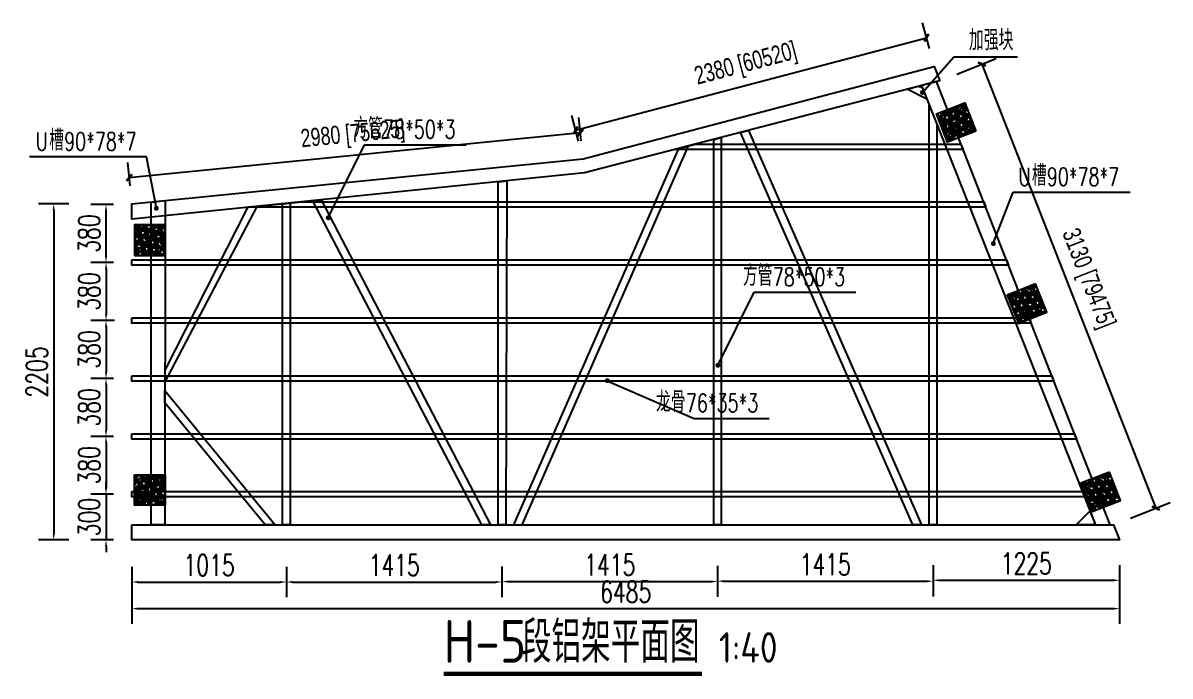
# Model space of a CAD drawing. Extents: x -89702 to 926017, y -610001 to -56924.
# Drawn here: x 118479 to 126010, y -581087 to -576803 of the extents above; entities that cross this region are included whole.
import ezdxf

# ---------------------------------------------------------------- set-up
doc = ezdxf.new("R2010")
doc.units = 0
doc.header["$LTSCALE"] = 10
doc.header["$MEASUREMENT"] = 0
for name, color, linetype in [('DIM_LEAD', 3, 'Continuous'), ('DIM_SYMB', 3, 'Continuous'), ('L-构造线', 6, 'Continuous'), ('PUB_DIM', 3, 'Continuous'), ('PUB_TEXT', 7, 'Continuous'), ('W-STEEL_FRAME钢架', 3, 'Continuous'), ('W-STEEL_KEEL钢龙骨', 5, 'Continuous')]:
    doc.layers.add(name, color=color, linetype=linetype)
doc.styles.add('_TCH_DIM', font='SIMPLEX', dxfattribs={"bigfont": 'GBCBIG'})
doc.styles.add('_TCH_DIM_T3', font='arial.ttf', dxfattribs={"width": 0.705882})
doc.styles.get("Standard").update_dxf_attribs({"font": 'gbenor.shx', "bigfont": 'gbcbig.shx'})
doc.styles.add('STANDARD_T3', font='simplex.shx', dxfattribs={"width": 0.7, "bigfont": 'gbcbig.shx'})
doc.dimstyles.new('_TCH_ARCH&&40', dxfattribs={"dimtxt": 119, "dimasz": 40, "dimexe": 100, "dimexo": 120, "dimgap": 50.5, "dimtad": 1, "dimdec": 0, "dimrnd": 10, "dimzin": 0, "dimdsep": 46, "dimtxsty": '_TCH_DIM_T3', "dimblk": 'ARCHTICK', "dimcen": 0.09, "dimclrt": 7, "dimadec": 0, "dimazin": 2, "dimtfac": 1, "dimtdec": 0, "dimtix": 1, "dimtmove": 2, "dimatfit": 3, "dimfxl": 0, "dimtolj": 1, "dimtzin": 0, "dimarcsym": 0})
doc.dimstyles.new('W&&40', dxfattribs={"dimtxt": 140, "dimasz": 40, "dimexe": 100, "dimexo": 120, "dimgap": 40, "dimtad": 1, "dimdec": 0, "dimzin": 0, "dimdsep": 46, "dimtxsty": 'STANDARD_T3', "dimcen": 0.09, "dimclrd": 1, "dimclre": 1, "dimclrt": 7, "dimazin": 2, "dimtfac": 1, "dimtdec": 0, "dimtix": 1, "dimtmove": 2, "dimatfit": 3, "dimfxl": 0, "dimtolj": 1, "dimtzin": 0, "dimarcsym": 0})

# ---------------------------------------------------------------- blocks, each defined once
blk = doc.blocks.new('01')
h = blk.add_hatch()
h.set_pattern_fill('HOUND', color=77, scale=5)
h.set_pattern_definition([(0, (0, 0), (31.75, 7.9375), [127, -63.5]), (90, (0, 0), (-7.9375, -31.75), [127, -63.5])])
h.paths.add_polyline_path([(50227.1, 12927.9), (50227.1, 12727.9), (50427.1, 12727.9), (50427.1, 12927.9)])
h.paths.add_polyline_path([(50382.1, 12892.9, -1), (50402.1, 12892.9, -1)], flags=16)
h.paths.add_polyline_path([(50252.1, 12892.9, -1), (50272.1, 12892.9, -1)], flags=16)
h.paths.add_polyline_path([(50402.1, 12762.9, -1), (50382.1, 12762.9, -1)], flags=16)
h.paths.add_polyline_path([(50272.1, 12762.9, -1), (50252.1, 12762.9, -1)], flags=16)
at = {"color": 251}
blk.add_lwpolyline([(50227.1, 12927.9), (50427.1, 12927.9), (50427.1, 12727.9), (50227.1, 12727.9)], close=True, dxfattribs=at)
at = {"color": 6}
for centre in [(50262.1, 12892.9), (50392.1, 12892.9), (50262.1, 12762.9), (50392.1, 12762.9)]:
    blk.add_circle(centre, 10, dxfattribs=at)
blk = doc.blocks.new('*D901')
at = {"layer": 'Defpoints', "color": 0, "transparency": 16777216}
for p in [(119194, -580194.7), (125678.6, -580194.7), (125678.6, -580645)]:
    blk.add_point(p, dxfattribs=at)
at = {"layer": 'W-STEEL_FRAME钢架', "color": 1, "lineweight": -2, "transparency": 16777216}
for p, q in [((119194, -580545), (119194, -580745)), ((125678.6, -580545), (125678.6, -580745)), ((119234, -580645), (125638.6, -580645))]:
    blk.add_line(p, q, dxfattribs=at)
at = {"layer": 'W-STEEL_FRAME钢架', "color": 1, "transparency": 16777216}
for points in [[(119234, -580638.3), (119234, -580651.7), (119194, -580645)], [(125638.6, -580638.3), (125638.6, -580651.7), (125678.6, -580645)]]:
    blk.add_solid(points, dxfattribs=at)
at = {"layer": 'W-STEEL_FRAME钢架', "color": 7, "transparency": 16777216, "insert": (122436.3, -580535), "char_height": 140, "attachment_point": 5, "style": 'STANDARD_T3'}
blk.add_mtext('\\A1;6485', dxfattribs=at)
blk = doc.blocks.new('*D885')
at = {"layer": 'Defpoints', "color": 0, "transparency": 16777216}
for p in [(119024.3, -577994.7), (119194, -577994.7), (119194, -578374.7)]:
    blk.add_point(p, dxfattribs=at)
at = {"layer": 'W-STEEL_FRAME钢架', "color": 1, "lineweight": -2, "transparency": 16777216}
for p, q in [((119074, -577994.7), (118924.3, -577994.7)), ((119024.3, -578334.7), (119024.3, -578034.7)), ((119074, -578374.7), (118924.3, -578374.7))]:
    blk.add_line(p, q, dxfattribs=at)
at = {"layer": 'W-STEEL_FRAME钢架', "color": 1, "transparency": 16777216}
for points in [[(119017.6, -578034.7), (119031, -578034.7), (119024.3, -577994.7)], [(119017.6, -578334.7), (119031, -578334.7), (119024.3, -578374.7)]]:
    blk.add_solid(points, dxfattribs=at)
at = {"layer": 'W-STEEL_FRAME钢架', "color": 7, "transparency": 16777216, "insert": (118914.3, -578184.7), "char_height": 140, "attachment_point": 5, "rotation": 90, "style": 'STANDARD_T3'}
blk.add_mtext('\\A1;380', dxfattribs=at)
blk = doc.blocks.new('*D902')
at = {"layer": 'Defpoints', "color": 0, "transparency": 16777216}
for p in [(119194, -577990.2), (118680.7, -580194.7), (119194, -580194.7)]:
    blk.add_point(p, dxfattribs=at)
at = {"layer": 'W-STEEL_FRAME钢架', "color": 1, "lineweight": -2, "transparency": 16777216}
for p, q in [((118780.7, -577990.2), (118580.7, -577990.2)), ((118680.7, -578030.2), (118680.7, -580154.7)), ((118780.7, -580194.7), (118580.7, -580194.7))]:
    blk.add_line(p, q, dxfattribs=at)
at = {"layer": 'W-STEEL_FRAME钢架', "color": 1, "transparency": 16777216}
for points in [[(118674.1, -578030.2), (118687.4, -578030.2), (118680.7, -577990.2)], [(118674.1, -580154.7), (118687.4, -580154.7), (118680.7, -580194.7)]]:
    blk.add_solid(points, dxfattribs=at)
at = {"layer": 'W-STEEL_FRAME钢架', "color": 7, "transparency": 16777216, "insert": (118570.7, -579092.4), "char_height": 140, "attachment_point": 5, "rotation": 90, "style": 'STANDARD_T3'}
blk.add_mtext('\\A1;2205', dxfattribs=at)
blk = doc.blocks.new('*D865')
at = {"layer": 'Defpoints', "color": 0, "transparency": 16777216}
for p in [(119194, -578374.7), (119024.3, -578754.7), (119199, -578754.7)]:
    blk.add_point(p, dxfattribs=at)
at = {"layer": 'W-STEEL_FRAME钢架', "color": 1, "lineweight": -2, "transparency": 16777216}
for p, q in [((119074, -578374.7), (118924.3, -578374.7)), ((119024.3, -578414.7), (119024.3, -578714.7)), ((119079, -578754.7), (118924.3, -578754.7))]:
    blk.add_line(p, q, dxfattribs=at)
at = {"layer": 'W-STEEL_FRAME钢架', "color": 1, "transparency": 16777216}
for points in [[(119017.6, -578414.7), (119031, -578414.7), (119024.3, -578374.7)], [(119017.6, -578714.7), (119031, -578714.7), (119024.3, -578754.7)]]:
    blk.add_solid(points, dxfattribs=at)
at = {"layer": 'W-STEEL_FRAME钢架', "color": 7, "transparency": 16777216, "insert": (118914.3, -578564.7), "char_height": 140, "attachment_point": 5, "rotation": 90, "style": 'STANDARD_T3'}
blk.add_mtext('\\A1;380', dxfattribs=at)
blk = doc.blocks.new('*D866')
at = {"layer": 'Defpoints', "color": 0, "transparency": 16777216}
for p in [(119199, -578754.7), (119024.3, -579134.7), (119194, -579134.7)]:
    blk.add_point(p, dxfattribs=at)
at = {"layer": 'W-STEEL_FRAME钢架', "color": 1, "lineweight": -2, "transparency": 16777216}
for p, q in [((119079, -578754.7), (118924.3, -578754.7)), ((119024.3, -578794.7), (119024.3, -579094.7)), ((119074, -579134.7), (118924.3, -579134.7))]:
    blk.add_line(p, q, dxfattribs=at)
at = {"layer": 'W-STEEL_FRAME钢架', "color": 1, "transparency": 16777216}
for points in [[(119017.6, -578794.7), (119031, -578794.7), (119024.3, -578754.7)], [(119017.6, -579094.7), (119031, -579094.7), (119024.3, -579134.7)]]:
    blk.add_solid(points, dxfattribs=at)
at = {"layer": 'W-STEEL_FRAME钢架', "color": 7, "transparency": 16777216, "insert": (118914.3, -578944.7), "char_height": 140, "attachment_point": 5, "rotation": 90, "style": 'STANDARD_T3'}
blk.add_mtext('\\A1;380', dxfattribs=at)
blk = doc.blocks.new('*D867')
at = {"layer": 'Defpoints', "color": 0, "transparency": 16777216}
for p in [(119194, -579134.7), (119024.3, -579514.7), (119194, -579514.7)]:
    blk.add_point(p, dxfattribs=at)
at = {"layer": 'W-STEEL_FRAME钢架', "color": 1, "lineweight": -2, "transparency": 16777216}
for p, q in [((119074, -579134.7), (118924.3, -579134.7)), ((119024.3, -579174.7), (119024.3, -579474.7)), ((119074, -579514.7), (118924.3, -579514.7))]:
    blk.add_line(p, q, dxfattribs=at)
at = {"layer": 'W-STEEL_FRAME钢架', "color": 1, "transparency": 16777216}
for points in [[(119017.6, -579174.7), (119031, -579174.7), (119024.3, -579134.7)], [(119017.6, -579474.7), (119031, -579474.7), (119024.3, -579514.7)]]:
    blk.add_solid(points, dxfattribs=at)
at = {"layer": 'W-STEEL_FRAME钢架', "color": 7, "transparency": 16777216, "insert": (118914.3, -579324.7), "char_height": 140, "attachment_point": 5, "rotation": 90, "style": 'STANDARD_T3'}
blk.add_mtext('\\A1;380', dxfattribs=at)
blk = doc.blocks.new('*D868')
at = {"layer": 'Defpoints', "color": 0, "transparency": 16777216}
for p in [(119194, -579514.7), (119024.3, -579894.7), (119194, -579894.7)]:
    blk.add_point(p, dxfattribs=at)
at = {"layer": 'W-STEEL_FRAME钢架', "color": 1, "lineweight": -2, "transparency": 16777216}
for p, q in [((119074, -579514.7), (118924.3, -579514.7)), ((119024.3, -579554.7), (119024.3, -579854.7)), ((119074, -579894.7), (118924.3, -579894.7))]:
    blk.add_line(p, q, dxfattribs=at)
at = {"layer": 'W-STEEL_FRAME钢架', "color": 1, "transparency": 16777216}
for points in [[(119017.6, -579554.7), (119031, -579554.7), (119024.3, -579514.7)], [(119017.6, -579854.7), (119031, -579854.7), (119024.3, -579894.7)]]:
    blk.add_solid(points, dxfattribs=at)
at = {"layer": 'W-STEEL_FRAME钢架', "color": 7, "transparency": 16777216, "insert": (118914.3, -579704.7), "char_height": 140, "attachment_point": 5, "rotation": 90, "style": 'STANDARD_T3'}
blk.add_mtext('\\A1;380', dxfattribs=at)
blk = doc.blocks.new('*D869')
at = {"layer": 'Defpoints', "color": 0, "transparency": 16777216}
for p in [(119194, -579894.7), (119024.3, -580194.7), (119194, -580194.7)]:
    blk.add_point(p, dxfattribs=at)
at = {"layer": 'W-STEEL_FRAME钢架', "color": 1, "lineweight": -2, "transparency": 16777216}
for p, q in [((119024.3, -579854.7), (119024.3, -579814.7)), ((119074, -579894.7), (118924.3, -579894.7)), ((119024.3, -579894.7), (119024.3, -580194.7)), ((119074, -580194.7), (118924.3, -580194.7)), ((119024.3, -580234.7), (119024.3, -580274.7))]:
    blk.add_line(p, q, dxfattribs=at)
at = {"layer": 'W-STEEL_FRAME钢架', "color": 1, "transparency": 16777216}
for points in [[(119017.6, -579854.7), (119031, -579854.7), (119024.3, -579894.7)], [(119017.6, -580234.7), (119031, -580234.7), (119024.3, -580194.7)]]:
    blk.add_solid(points, dxfattribs=at)
at = {"layer": 'W-STEEL_FRAME钢架', "color": 7, "transparency": 16777216, "insert": (118914.3, -580044.7), "char_height": 140, "attachment_point": 5, "rotation": 90, "style": 'STANDARD_T3'}
blk.add_mtext('\\A1;300', dxfattribs=at)
blk = doc.blocks.new('*D987')
at = {"layer": 'Defpoints', "color": 0, "transparency": 16777216}
for p in [(120209, -580094.7), (119194, -580194.7), (120209, -580470.5)]:
    blk.add_point(p, dxfattribs=at)
at = {"layer": 'L-构造线', "color": 1, "lineweight": -2, "transparency": 16777216}
for p, q in [((119194, -580370.5), (119194, -580570.5)), ((120209, -580370.5), (120209, -580570.5)), ((119234, -580470.5), (120169, -580470.5))]:
    blk.add_line(p, q, dxfattribs=at)
at = {"layer": 'L-构造线', "color": 1, "transparency": 16777216}
for points in [[(119234, -580463.8), (119234, -580477.1), (119194, -580470.5)], [(120169, -580463.8), (120169, -580477.1), (120209, -580470.5)]]:
    blk.add_solid(points, dxfattribs=at)
at = {"layer": 'L-构造线', "color": 7, "transparency": 16777216, "insert": (119701.5, -580360.5), "char_height": 140, "attachment_point": 5, "style": 'STANDARD_T3'}
blk.add_mtext('\\A1;1015', dxfattribs=at)
blk = doc.blocks.new('*D988')
at = {"layer": 'Defpoints', "color": 0, "transparency": 16777216}
for p in [(120209, -580094.7), (121624, -580094.7), (121624, -580470.5)]:
    blk.add_point(p, dxfattribs=at)
at = {"layer": 'L-构造线', "color": 1, "lineweight": -2, "transparency": 16777216}
for p, q in [((120209, -580370.5), (120209, -580570.5)), ((121624, -580370.5), (121624, -580570.5)), ((120249, -580470.5), (121584, -580470.5))]:
    blk.add_line(p, q, dxfattribs=at)
at = {"layer": 'L-构造线', "color": 1, "transparency": 16777216}
for points in [[(120249, -580463.8), (120249, -580477.1), (120209, -580470.5)], [(121584, -580463.8), (121584, -580477.1), (121624, -580470.5)]]:
    blk.add_solid(points, dxfattribs=at)
at = {"layer": 'L-构造线', "color": 7, "transparency": 16777216, "insert": (120916.5, -580360.5), "char_height": 140, "attachment_point": 5, "style": 'STANDARD_T3'}
blk.add_mtext('\\A1;1415', dxfattribs=at)
blk = doc.blocks.new('*D989')
at = {"layer": 'Defpoints', "color": 0, "transparency": 16777216}
for p in [(121624, -580094.7), (123039, -580094.7), (123039, -580467.8)]:
    blk.add_point(p, dxfattribs=at)
at = {"layer": 'L-构造线', "color": 1, "lineweight": -2, "transparency": 16777216}
for p, q in [((121624, -580367.8), (121624, -580567.8)), ((123039, -580367.8), (123039, -580567.8)), ((121664, -580467.8), (122999, -580467.8))]:
    blk.add_line(p, q, dxfattribs=at)
at = {"layer": 'L-构造线', "color": 1, "transparency": 16777216}
for points in [[(121664, -580461.1), (121664, -580474.4), (121624, -580467.8)], [(122999, -580461.1), (122999, -580474.4), (123039, -580467.8)]]:
    blk.add_solid(points, dxfattribs=at)
at = {"layer": 'L-构造线', "color": 7, "transparency": 16777216, "insert": (122331.5, -580357.8), "char_height": 140, "attachment_point": 5, "style": 'STANDARD_T3'}
blk.add_mtext('\\A1;1415', dxfattribs=at)
blk = doc.blocks.new('*D990')
at = {"layer": 'Defpoints', "color": 0, "transparency": 16777216}
for p in [(123039, -580094.7), (124454, -580094.7), (124454, -580465.1)]:
    blk.add_point(p, dxfattribs=at)
at = {"layer": 'L-构造线', "color": 1, "lineweight": -2, "transparency": 16777216}
for p, q in [((123039, -580365.1), (123039, -580565.1)), ((124454, -580365.1), (124454, -580565.1)), ((123079, -580465.1), (124414, -580465.1))]:
    blk.add_line(p, q, dxfattribs=at)
at = {"layer": 'L-构造线', "color": 1, "transparency": 16777216}
for points in [[(123079, -580458.5), (123079, -580471.8), (123039, -580465.1)], [(124414, -580458.5), (124414, -580471.8), (124454, -580465.1)]]:
    blk.add_solid(points, dxfattribs=at)
at = {"layer": 'L-构造线', "color": 7, "transparency": 16777216, "insert": (123746.5, -580355.1), "char_height": 140, "attachment_point": 5, "style": 'STANDARD_T3'}
blk.add_mtext('\\A1;1415', dxfattribs=at)
blk = doc.blocks.new('*D991')
at = {"layer": 'Defpoints', "color": 0, "transparency": 16777216}
for p in [(124454, -580094.7), (125678.6, -580194.7), (125678.6, -580459)]:
    blk.add_point(p, dxfattribs=at)
at = {"layer": 'L-构造线', "color": 1, "lineweight": -2, "transparency": 16777216}
for p, q in [((124454, -580359), (124454, -580559)), ((125678.6, -580359), (125678.6, -580559)), ((124494, -580459), (125638.6, -580459))]:
    blk.add_line(p, q, dxfattribs=at)
at = {"layer": 'L-构造线', "color": 1, "transparency": 16777216}
for points in [[(124494, -580452.3), (124494, -580465.7), (124454, -580459)], [(125638.6, -580452.3), (125638.6, -580465.7), (125678.6, -580459)]]:
    blk.add_solid(points, dxfattribs=at)
at = {"layer": 'L-构造线', "color": 7, "transparency": 16777216, "insert": (125066.3, -580349), "char_height": 140, "attachment_point": 5, "style": 'STANDARD_T3'}
blk.add_mtext('\\A1;1225', dxfattribs=at)
blk = doc.blocks.new('_ArchTick')
at = {"color": 0, "linetype": 'ByBlock', "const_width": 0.4}
blk.add_lwpolyline([(-0.5, -0.5), (0.5, 0.5)], dxfattribs=at)
blk = doc.blocks.new('*D2443')
at = {"layer": 'Defpoints', "color": 0, "transparency": 16777216}
for p in [(124497.6, -577181.6), (125917, -579985.9), (125639.4, -580094.7)]:
    blk.add_point(p, dxfattribs=at)
at = {"layer": 'PUB_DIM', "color": 0, "lineweight": -2, "transparency": 16777216}
for p, q in [((124609.4, -577137.8), (124868.3, -577036.3)), ((124775.2, -577072.8), (125917, -579985.9)), ((125751.2, -580050.9), (126010.1, -579949.4))]:
    blk.add_line(p, q, dxfattribs=at)
at = {"layer": 'PUB_DIM', "color": 0, "lineweight": -2, "transparency": 16777216, "xscale": 40, "yscale": 40, "zscale": 40}
for p, rotation in [((124775.2, -577072.8), 111.4031302733517), ((125917, -579985.9), 291.4031302733517)]:
    blk.add_blockref('_ArchTick', p, dxfattribs=dict(at, rotation=rotation))
at = {"layer": 'PUB_DIM', "color": 7, "transparency": 16777216, "insert": (125464.1, -578483.1), "char_height": 119, "attachment_point": 5, "rotation": 291.40313, "style": '_TCH_DIM_T3'}
blk.add_mtext('\\A1;3130 [79475]', dxfattribs=at)
blk = doc.blocks.new('*D2444')
at = {"layer": 'Defpoints', "color": 0, "transparency": 16777216}
for p in [(124411.1, -576899.4), (124460.7, -577087.3), (122156.7, -577694.7)]:
    blk.add_point(p, dxfattribs=at)
at = {"layer": 'W-STEEL_FRAME钢架', "color": 0, "lineweight": -2, "transparency": 16777216}
for p, q in [((124430.1, -576971.3), (124385.6, -576802.7)), ((122107.1, -577506.7), (124411.1, -576899.4)), ((122126.1, -577578.6), (122081.6, -577410))]:
    blk.add_line(p, q, dxfattribs=at)
at = {"layer": 'W-STEEL_FRAME钢架', "color": 0, "lineweight": -2, "transparency": 16777216, "xscale": 40, "yscale": 40, "zscale": 40}
for p, rotation in [((124411.1, -576899.4), 14.76714142802821), ((122107.1, -577506.7), 194.7671414280282)]:
    blk.add_blockref('_ArchTick', p, dxfattribs=dict(at, rotation=rotation))
at = {"layer": 'W-STEEL_FRAME钢架', "color": 7, "transparency": 16777216, "insert": (123226.8, -577080.5), "char_height": 119, "attachment_point": 5, "rotation": 14.76714, "style": '_TCH_DIM_T3'}
blk.add_mtext('\\A1;2380 [60520]', dxfattribs=at)
blk = doc.blocks.new('*D2445')
at = {"layer": 'Defpoints', "color": 0, "transparency": 16777216}
for p in [(122139.4, -577521.8), (122156.7, -577694.7), (119194, -577990.2)]:
    blk.add_point(p, dxfattribs=at)
at = {"layer": 'W-STEEL_FRAME钢架', "color": 0, "lineweight": -2, "transparency": 16777216}
for p, q in [((122144.8, -577575.3), (122129.5, -577422.3)), ((119176.8, -577817.3), (122139.4, -577521.8)), ((119182.1, -577870.8), (119166.9, -577717.8))]:
    blk.add_line(p, q, dxfattribs=at)
at = {"layer": 'W-STEEL_FRAME钢架', "color": 0, "lineweight": -2, "transparency": 16777216, "xscale": 40, "yscale": 40, "zscale": 40}
for p, rotation in [((122139.4, -577521.8), 5.695560882875075), ((119176.8, -577817.3), 185.695560882875)]:
    blk.add_blockref('_ArchTick', p, dxfattribs=dict(at, rotation=rotation))
at = {"layer": 'W-STEEL_FRAME钢架', "color": 7, "transparency": 16777216, "insert": (120645.5, -577543.4), "char_height": 119, "attachment_point": 5, "rotation": 5.69556, "style": '_TCH_DIM_T3'}
blk.add_mtext('\\A1;2980 [75625]', dxfattribs=at)

msp = doc.modelspace()

# ---------------------------------------------------------------- linework, layer by layer
at = {"color": 6}
for points in [[(124476.8, -577187), (124378, -577212.6), (125519.8, -580094.7), (125616.4, -580094.7)], [(119320, -577977.6), (119412, -577968.4), (119410, -580094.7), (119320, -580094.7)]]:
    msp.add_lwpolyline(points, close=True, dxfattribs=at)
at = {"color": 1}
for points in [[(124283.8, -577237.1), (124360.5, -577217.2), (124383.9, -577227.6), (124413.4, -577302.1)], [(125394, -580094.7), (125484.5, -580005.7), (125515.6, -580084.1), (125504.3, -580094.7)]]:
    msp.add_lwpolyline(points, close=True, dxfattribs=at)
at = {"layer": 'DIM_LEAD'}
for p, q in [((124384.1, -577258.6), (124589.5, -577024.3)), ((124589.5, -577024.3), (125008.9, -577024.3)), ((120483.2, -578081), (120721.1, -577602.1)), ((120721.1, -577602.1), (121389.8, -577602.1)), ((119289, -577681.3), (118521.2, -577681.3)), ((119354.7, -578018.6), (119289, -577681.3)), ((124849.7, -578250.6), (124979.5, -577913.2)), ((124979.5, -577913.2), (125747.2, -577913.2)), ((123041.4, -579048.9), (123279.3, -578569.9)), ((123279.3, -578569.9), (123948, -578569.9)), ((122315.4, -579149.5), (122886.7, -579397.6)), ((122886.7, -579397.6), (123377.7, -579397.6))]:
    msp.add_line(p, q, dxfattribs=at)
at = {"layer": 'DIM_LEAD', "const_width": 16}
for points in [[(124378.9, -577264.7, 1), (124389.4, -577252.6, 1)], [(119356.2, -578026.4, 1), (119353.1, -578010.7, 1)], [(120479.7, -578088.2, 1), (120486.8, -578073.9, 1)], [(124846.8, -578258, 1), (124852.6, -578243.1, 1)], [(123037.8, -579056.1, 1), (123045, -579041.7, 1)], [(122308, -579146.4, 1), (122322.7, -579152.7, 1)]]:
    msp.add_lwpolyline(points, format="xyb", close=True, dxfattribs=at)
at = {"layer": 'DIM_SYMB', "color": 0, "const_width": 28}
msp.add_lwpolyline([(121240.9, -581073.3), (122936.1, -581073.3)], dxfattribs=at)
at = {"layer": 'PUB_DIM'}
for points in [[(124497.6, -577181.6), (122166.1, -577786.4), (119194, -578090.6), (119194, -577990.2), (122156.7, -577694.7), (124460.7, -577087.3), (124497.6, -577181.6)], [(119203.4, -578089.7), (119203.4, -578089.7)]]:
    msp.add_lwpolyline(points, dxfattribs=at)
at = {"layer": 'W-STEEL_FRAME钢架', "color": 1}
for points in [[(124429, -577341.5), (124479, -577467.7), (124479, -580094.7), (124429, -580094.7)], [(123014, -577566.5), (123064, -577553.5), (123064, -580094.7), (123014, -580094.7)], [(121599, -577844.5), (121654.9, -577838.7), (121649, -580094.7), (121599, -580094.7)], [(120184, -577989.3), (120234, -577984.2), (120234, -580094.7), (120184, -580094.7)]]:
    msp.add_lwpolyline(points, close=True, dxfattribs=at)
for points in [[(123190.3, -577520.7), (123242, -577507.3), (124379, -580094.7), (124321.4, -580094.7), (123190.3, -577520.7)], [(122848.9, -577609.3), (122783.8, -577626.2), (121699, -580094.7), (121756.7, -580094.7), (122848.9, -577609.3)], [(120016.2, -578006.5), (119952.6, -578013), (119411, -579081.5), (119410.9, -579161.5), (120016.2, -578006.5)], [(120381.8, -577969), (120436.6, -577963.4), (121549, -580094.7), (121491.4, -580094.7), (120381.8, -577969)], [(119410.8, -579293.9), (119410.9, -579214.2), (120134, -580094.7), (120069.9, -580094.7), (119410.8, -579293.9)]]:
    msp.add_lwpolyline(points, dxfattribs=at)
at = {"layer": 'W-STEEL_FRAME钢架'}
msp.add_lwpolyline([(119194, -580094.7), (125639.4, -580094.7), (125678.6, -580194.7), (119194, -580194.7)], close=True, dxfattribs=at)
at = {"layer": 'W-STEEL_KEEL钢龙骨', "color": 4}
for points in [[(122895.6, -577597.2), (124637.5, -577597.2), (124651.2, -577632.2), (122760.7, -577632.2)], [(120310.7, -577976.3), (124786.5, -577977.2), (124800.2, -578012.2), (119960.5, -578012.2)], [(119194, -578357.2), (124935.4, -578357.2), (124949.1, -578392.2), (119194, -578392.2)], [(119194, -578737.2), (125084.4, -578737.2), (125098.1, -578772.2), (119194, -578772.2)], [(119194, -579117.2), (125233.3, -579117.2), (125247, -579152.2), (119194, -579152.2)], [(119194, -579497.2), (125382.2, -579497.2), (125396.4, -579533.3), (119194, -579532.2)], [(119194, -579877.2), (125531.2, -579877.2), (125544.9, -579912.2), (119194, -579912.2)]]:
    msp.add_lwpolyline(points, close=True, dxfattribs=at)

# ---------------------------------------------------------------- block references
at = {"color": 4, "rotation": 201.4031302729815}
msp.add_blockref('01', (166780.4, -547147.2), dxfattribs=at)
at = {"color": 4, "xscale": -1}
for p, rotation in [((68984.9, -565399.7), 180), ((176608.6, -572221.8), 21.40313027336002), ((177092.6, -573456.6), 21.40313027336002)]:
    msp.add_blockref('01', p, dxfattribs=dict(at, rotation=rotation))
at = {"color": 4}
msp.add_blockref('01', (68984.9, -592694.5), dxfattribs=at)

# ---------------------------------------------------------------- texts
at = {"layer": 'PUB_TEXT', "color": 7, "style": '_TCH_DIM'}
for s, height, p in [('加强块', 135.04, (124689.9, -576982.3)), ('方管', 135.04, (120647.2, -577560.1)), ('槽', 135, (118651.2, -577639.3)), ('槽', 135, (125102.9, -577871.2)), ('方管', 135.04, (123205.4, -578527.9)), ('龙骨', 135.04, (122635.1, -579355.6))]:
    msp.add_text(s, height=height, dxfattribs=at).set_placement(p)
at = {"layer": 'PUB_TEXT', "color": 7, "style": '_TCH_DIM', "width": 0.705882}
for s, p in [('78*50*3', (120843.8, -577560.1)), ('U', (118563.2, -577639.3)), ('90*78*7', (118749.5, -577639.3)), ('U', (125014.9, -577871.2)), ('90*78*7', (125201.2, -577871.2)), ('78*50*3', (123402, -578527.9)), ('76*35*3', (122831.7, -579355.6))]:
    msp.add_text(s, height=119, dxfattribs=at).set_placement(p)
at = {"layer": 'PUB_TEXT', "color": 7}
for s, height, p in [('H-5', 280, (121240.9, -580999.5)), ('段铝架平面图', 270.07, (121754.2, -580999.5)), ('1:40', 200, (123048.1, -580999.5))]:
    msp.add_text(s, height=height, dxfattribs=at).set_placement(p)

# ---------------------------------------------------------------- dimensions: what is measured, and where the dimension line sits
at = {"layer": 'L-构造线'}
for base, p1, p2, picture, middle in [((120209, -580470.5), (119194, -580194.7), (120209, -580094.7), '*D987', (119701.5, -580360.5)), ((121624, -580470.5), (120209, -580094.7), (121624, -580094.7), '*D988', (120916.5, -580360.5)), ((123039, -580467.8), (121624, -580094.7), (123039, -580094.7), '*D989', (122331.5, -580357.8)), ((124454, -580465.1), (123039, -580094.7), (124454, -580094.7), '*D990', (123746.5, -580355.1)), ((125678.6, -580459), (124454, -580094.7), (125678.6, -580194.7), '*D991', (125066.3, -580349))]:
    dim = msp.add_linear_dim(base=base, p1=p1, p2=p2, dimstyle='W&&40', override={"dimfxlon": 1}, dxfattribs=at)
    dim.commit()
    dim.dimension.update_dxf_attribs({"geometry": picture, "text_midpoint": middle})
at = {"layer": 'PUB_DIM', "color": 1}
dim = msp.add_aligned_dim(p1=(124497.6, -577181.6), p2=(125639.4, -580094.7), distance=298.1, dimstyle='_TCH_ARCH&&40', dxfattribs=at)
dim.commit()
dim.dimension.update_dxf_attribs({"geometry": '*D2443', "text_midpoint": (125464.1, -578483.1)})
at = {"layer": 'W-STEEL_FRAME钢架', "color": 1}
for p1, p2, distance, picture, middle in [((122156.7, -577694.7), (124460.7, -577087.3), 194.4, '*D2444', (123226.8, -577080.5)), ((119194, -577990.2), (122156.7, -577694.7), 173.7, '*D2445', (120645.5, -577543.4))]:
    dim = msp.add_aligned_dim(p1=p1, p2=p2, distance=distance, dimstyle='_TCH_ARCH&&40', dxfattribs=at)
    dim.commit()
    dim.dimension.update_dxf_attribs({"geometry": picture, "text_midpoint": middle})
at = {"layer": 'W-STEEL_FRAME钢架'}
for base, p1, p2, picture, middle in [((118680.7386, -580194.6787), (119194.0302, -577990.1582), (119194.0302, -580194.6787), '*D902', (118570.7386, -579092.4185)), ((119024.3, -577994.7), (119194, -578374.7), (119194, -577994.7), '*D885', (118914.3, -578184.7)), ((119024.3, -578754.7), (119194, -578374.7), (119199, -578754.7), '*D865', (118914.3, -578564.7)), ((119024.3, -579134.7), (119199, -578754.7), (119194, -579134.7), '*D866', (118914.3, -578944.7)), ((119024.3, -579514.7), (119194, -579134.7), (119194, -579514.7), '*D867', (118914.3, -579324.7)), ((119024.3, -579894.7), (119194, -579514.7), (119194, -579894.7), '*D868', (118914.3, -579704.7)), ((119024.3, -580194.7), (119194, -579894.7), (119194, -580194.7), '*D869', (118914.3, -580044.7))]:
    dim = msp.add_linear_dim(base=base, p1=p1, p2=p2, angle=90, dimstyle='W&&40', override={"dimfxlon": 1}, dxfattribs=at)
    dim.commit()
    dim.dimension.update_dxf_attribs({"geometry": picture, "text_midpoint": middle})
dim = msp.add_aligned_dim(p1=(119194, -580194.7), p2=(125678.6, -580194.7), distance=-450.3, dimstyle='W&&40', override={"dimfxlon": 1}, dxfattribs=at)
dim.commit()
dim.dimension.update_dxf_attribs({"geometry": '*D901', "text_midpoint": (122436.3, -580535)})

doc.saveas('drawing.dxf')
